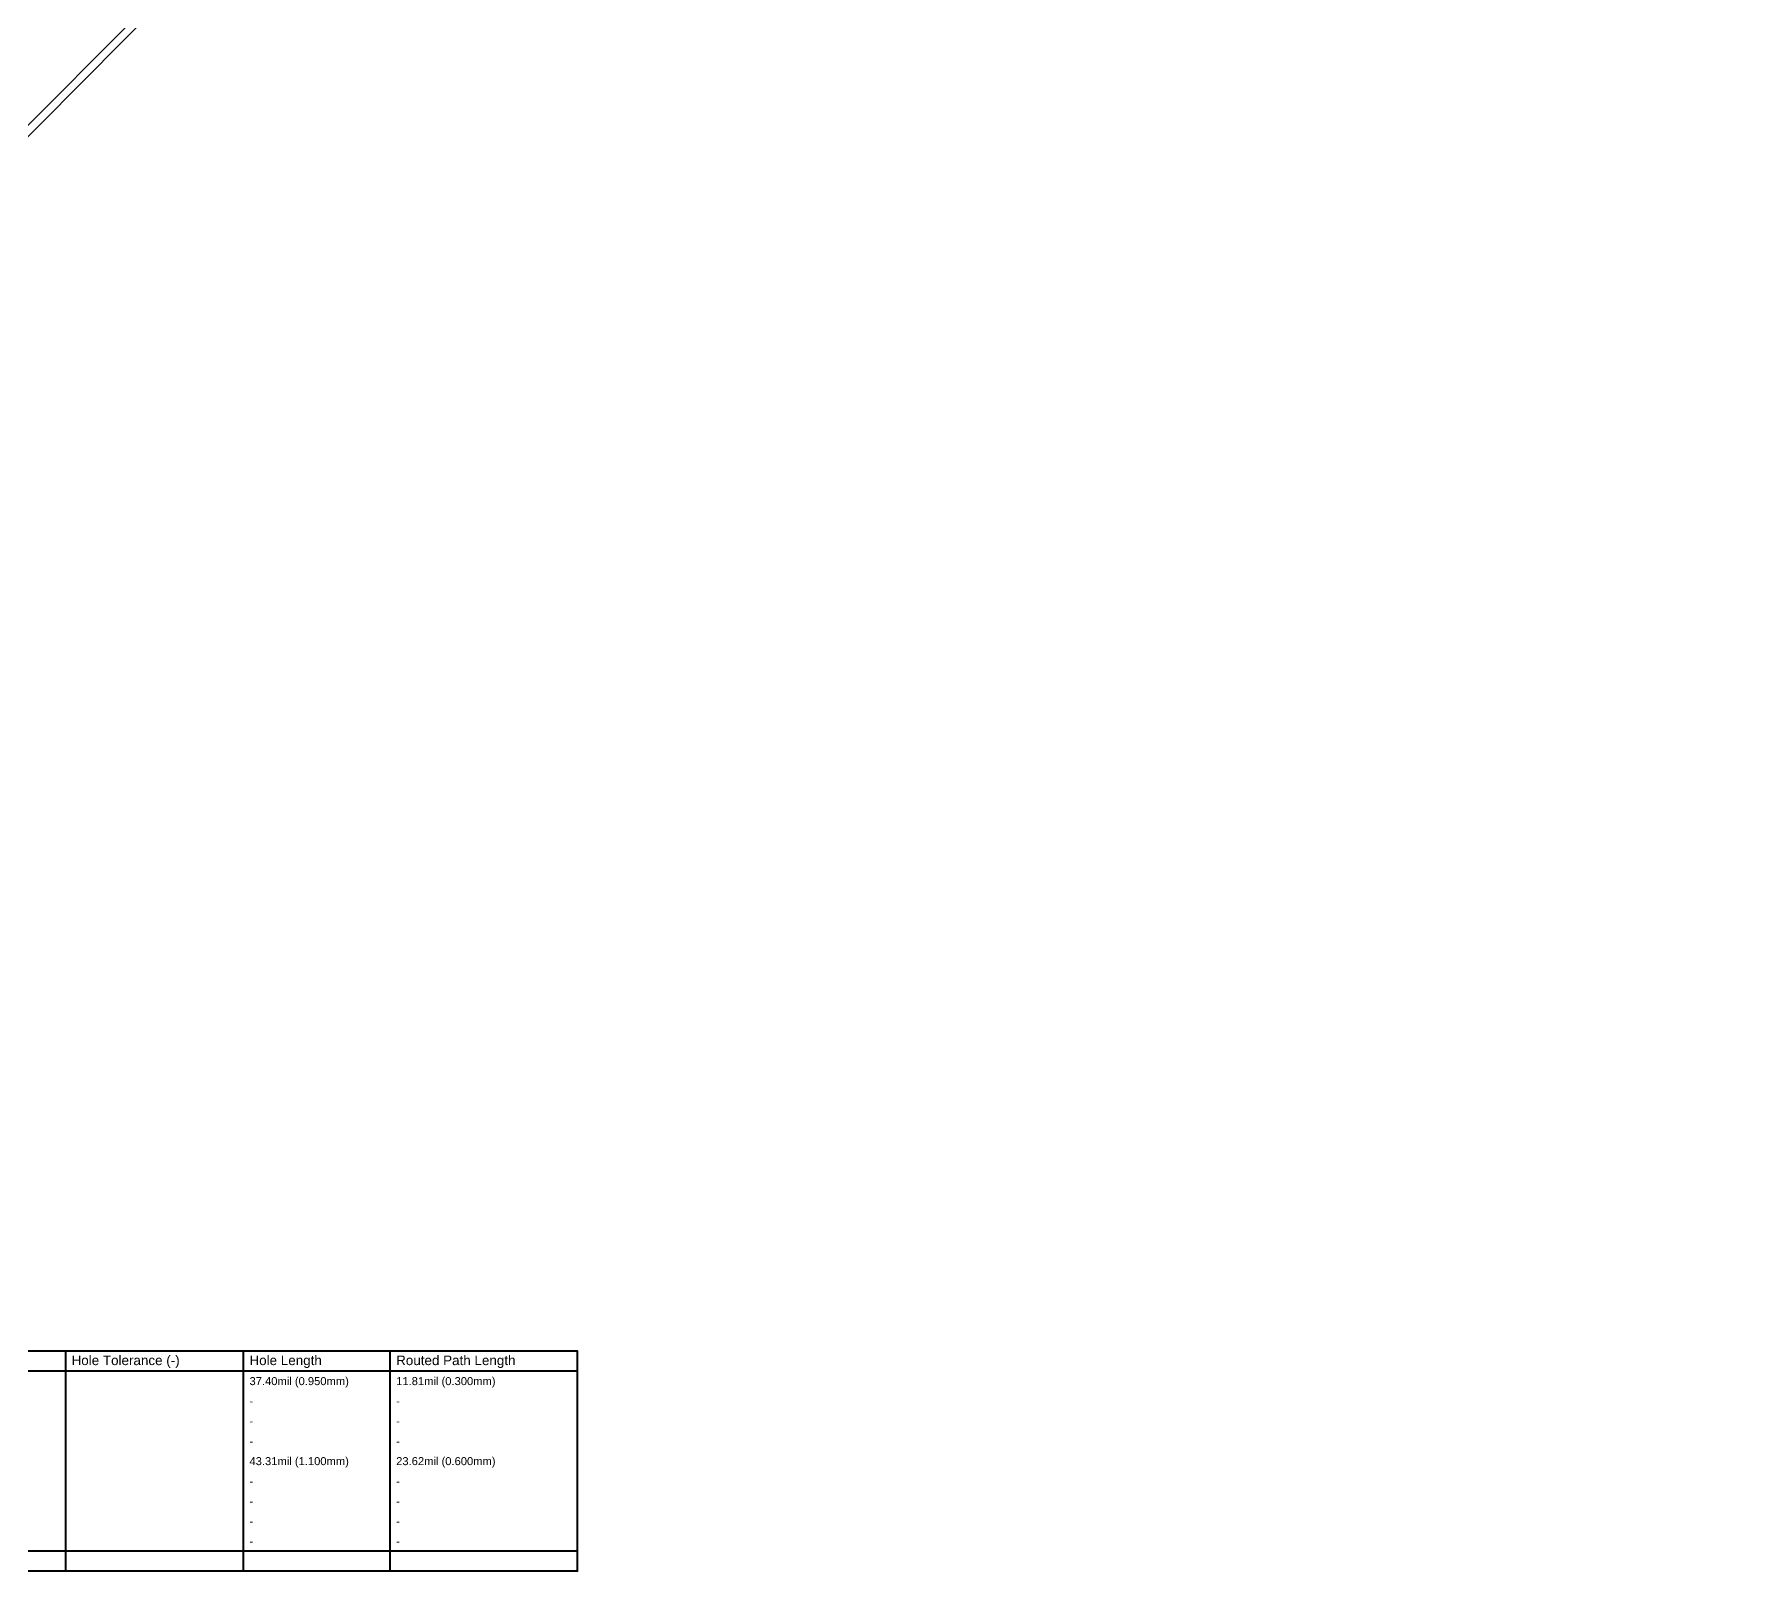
# Model space of a CAD drawing. Header units: inches. Extents: x -22 to 5433, y -13 to 5447.
# Drawn here: x 331.9 to 660, y 32.8 to 328.4 of the extents above; entities that cross this region are included whole.
import ezdxf

# ---------------------------------------------------------------- set-up
doc = ezdxf.new("R2010")
doc.units = ezdxf.units.IN
doc.layers.add('Bottom Solder', color=6, linetype='Continuous')
doc.layers.add('Drill Drawing', color=1, linetype='Continuous')
doc.styles.add('Arial', font='', dxfattribs={"height": 0.2})
doc.styles.get('Arial').set_extended_font_data('Arial')

msp = doc.modelspace()

# ---------------------------------------------------------------- linework, layer by layer
at = {"layer": 'Bottom Solder'}
for p in [(54.19, 32.83), (56.48, 32.86)]:
    msp.add_line(p, (5432.85, 5447.49), dxfattribs=at)
at = {"layer": 'Drill Drawing'}
for points in [[(91.61, 77.67, 0.381, 0.381, 0), (435.22, 77.67, 0.381, 0.381, 0)], [(337.79, 35.76, 0.381, 0.381, 0), (337.79, 77.67, 0.381, 0.381, 0)], [(371.66, 35.76, 0.381, 0.381, 0), (371.66, 77.67, 0.381, 0.381, 0)], [(399.59, 35.76, 0.381, 0.381, 0), (399.59, 77.67, 0.381, 0.381, 0)], [(435.22, 35.76, 0.381, 0.381, 0), (435.22, 77.67, 0.381, 0.381, 0)], [(91.61, 73.86, 0.381, 0.381, 0), (435.22, 73.86, 0.381, 0.381, 0)], [(91.61, 39.57, 0.381, 0.381, 0), (435.22, 39.57, 0.381, 0.381, 0)], [(91.61, 35.76, 0.381, 0.381, 0), (435.22, 35.76, 0.381, 0.381, 0)]]:
    msp.add_lwpolyline(points, format="xyseb", dxfattribs=at)
for points in [[(337.69, 77.67, 0.191, 0.191, 1), (337.88, 77.67, 0.191, 0.191, 1)], [(371.57, 77.67, 0.191, 0.191, 1), (371.76, 77.67, 0.191, 0.191, 1)], [(399.5, 77.67, 0.191, 0.191, 1), (399.69, 77.67, 0.191, 0.191, 1)], [(435.13, 77.67, 0.191, 0.191, 1), (435.32, 77.67, 0.191, 0.191, 1)], [(435.13, 77.67, 0.191, 0.191, 1), (435.32, 77.67, 0.191, 0.191, 1)], [(435.13, 73.86, 0.191, 0.191, 1), (435.32, 73.86, 0.191, 0.191, 1)], [(435.13, 39.57, 0.191, 0.191, 1), (435.32, 39.57, 0.191, 0.191, 1)], [(337.69, 35.76, 0.191, 0.191, 1), (337.88, 35.76, 0.191, 0.191, 1)], [(371.57, 35.76, 0.191, 0.191, 1), (371.76, 35.76, 0.191, 0.191, 1)], [(399.5, 35.76, 0.191, 0.191, 1), (399.69, 35.76, 0.191, 0.191, 1)], [(435.13, 35.76, 0.191, 0.191, 1), (435.32, 35.76, 0.191, 0.191, 1)], [(435.13, 35.76, 0.191, 0.191, 1), (435.32, 35.76, 0.191, 0.191, 1)]]:
    msp.add_lwpolyline(points, format="xyseb", close=True, dxfattribs=at)

# ---------------------------------------------------------------- texts
at = {"layer": 'Drill Drawing', "style": 'Arial'}
for s, height, p in [('Hole Tolerance (-)', 1.8288, (338.93, 75)), ('Hole Length', 1.8288, (372.81, 75)), ('Routed Path Length', 1.8288, (400.74, 75)), ('37.40mil (0.950mm)', 1.524, (372.81, 71.19)), ('11.81mil (0.300mm)', 1.524, (400.74, 71.19)), ('-', 1.52, (372.81, 67.38)), ('-', 1.52, (400.74, 67.38)), ('-', 1.52, (372.81, 63.57)), ('-', 1.52, (400.74, 63.57)), ('-', 1.52, (372.81, 59.76)), ('-', 1.52, (400.74, 59.76)), ('43.31mil (1.100mm)', 1.524, (372.81, 55.95)), ('23.62mil (0.600mm)', 1.524, (400.74, 55.95)), ('-', 1.52, (372.81, 52.14)), ('-', 1.52, (400.74, 52.14)), ('-', 1.52, (372.81, 48.33)), ('-', 1.52, (400.74, 48.33)), ('-', 1.52, (372.81, 44.52)), ('-', 1.52, (400.74, 44.52)), ('-', 1.52, (372.81, 40.71)), ('-', 1.52, (400.74, 40.71))]:
    msp.add_text(s, height=height, dxfattribs=at).set_placement(p)

doc.saveas('drawing.dxf')
